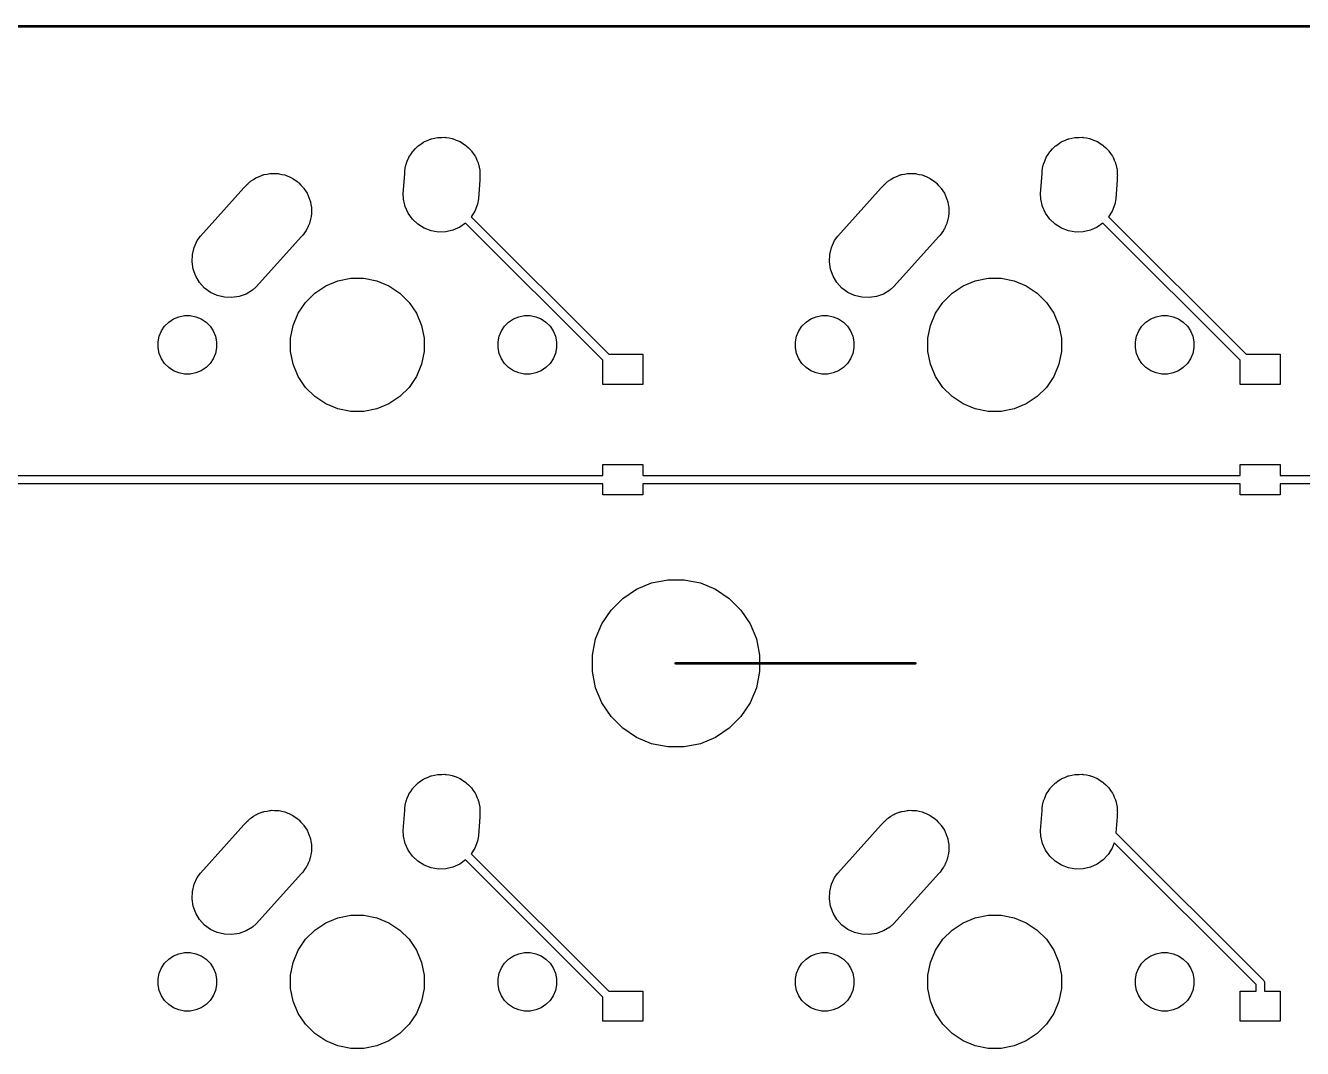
# Model space of a CAD drawing. Extents: x 74 to 207, y -150 to -40.
# Drawn here: x 149.63 to 187.79, y -70.26 to -39.66 of the extents above; entities that cross this region are included whole.
import ezdxf

# ---------------------------------------------------------------- set-up
doc = ezdxf.new("R2010")
doc.units = 0
doc.layers.add('BLACK', color=7, linetype='CONTINUOUS')

msp = doc.modelspace()

# ---------------------------------------------------------------- linework, layer by layer
at = {"layer": 'BLACK', "linetype": 'CONTINUOUS'}
for p, q in [((73.82, -39.6625), (207.168, -39.6625)), ((207.144, -39.7125), (73.8437, -39.7125)), ((161.551, -43.1355), (161.638, -43.0994)), ((161.638, -43.0994), (161.724, -43.0608)), ((161.724, -43.0608), (161.74, -43.0571)), ((161.74, -43.0571), (161.756, -43.0507)), ((161.756, -43.0507), (161.848, -43.0323)), ((161.848, -43.0323), (161.94, -43.0112)), ((161.94, -43.0112), (161.957, -43.0107)), ((161.957, -43.0107), (161.973, -43.0075)), ((161.973, -43.0075), (162.067, -43.0075)), ((162.067, -43.0075), (162.162, -43.0047)), ((162.162, -43.0047), (162.178, -43.0075)), ((162.178, -43.0075), (162.195, -43.0075)), ((162.195, -43.0075), (162.287, -43.0259)), ((162.287, -43.0259), (162.38, -43.0416)), ((162.38, -43.0416), (162.396, -43.0475)), ((162.396, -43.0475), (162.412, -43.0507)), ((162.412, -43.0507), (162.499, -43.0868)), ((162.499, -43.0868), (162.587, -43.1203)), ((162.587, -43.1203), (162.601, -43.1292)), ((180.601, -43.1355), (180.688, -43.0994)), ((180.688, -43.0994), (180.774, -43.0608)), ((180.774, -43.0608), (180.79, -43.0571)), ((180.79, -43.0571), (180.806, -43.0507)), ((180.806, -43.0507), (180.898, -43.0323)), ((180.898, -43.0323), (180.99, -43.0112)), ((180.99, -43.0112), (181.007, -43.0107)), ((181.007, -43.0107), (181.023, -43.0075)), ((181.023, -43.0075), (181.117, -43.0075)), ((181.117, -43.0075), (181.212, -43.0047)), ((181.212, -43.0047), (181.228, -43.0075)), ((181.228, -43.0075), (181.245, -43.0075)), ((181.245, -43.0075), (181.337, -43.0259)), ((181.337, -43.0259), (181.43, -43.0416)), ((181.43, -43.0416), (181.446, -43.0475)), ((181.446, -43.0475), (181.462, -43.0507)), ((181.462, -43.0507), (181.549, -43.0868)), ((181.549, -43.0868), (181.637, -43.1203)), ((181.637, -43.1203), (181.651, -43.1292)), ((161.139, -43.5212), (161.189, -43.4413)), ((161.189, -43.4413), (161.201, -43.4292)), ((161.201, -43.4292), (161.21, -43.4154)), ((161.21, -43.4154), (161.277, -43.3487)), ((161.277, -43.3487), (161.341, -43.2801)), ((161.341, -43.2801), (161.355, -43.2704)), ((161.355, -43.2704), (161.367, -43.2587)), ((161.367, -43.2587), (161.445, -43.2063)), ((161.445, -43.2063), (161.522, -43.1516)), ((161.522, -43.1516), (161.537, -43.1448)), ((161.537, -43.1448), (161.551, -43.1355)), ((162.601, -43.1292), (162.617, -43.1355)), ((162.617, -43.1355), (162.695, -43.1879)), ((162.695, -43.1879), (162.775, -43.238)), ((162.775, -43.238), (162.787, -43.2494)), ((162.787, -43.2494), (162.801, -43.2587)), ((162.801, -43.2587), (162.868, -43.3253)), ((162.868, -43.3253), (162.936, -43.39)), ((162.936, -43.39), (162.946, -43.4036)), ((162.946, -43.4036), (162.958, -43.4154)), ((162.958, -43.4154), (163.01, -43.4938)), ((163.01, -43.4938), (163.065, -43.5706)), ((180.189, -43.5212), (180.239, -43.4413)), ((180.239, -43.4413), (180.251, -43.4292)), ((180.251, -43.4292), (180.26, -43.4154)), ((180.26, -43.4154), (180.327, -43.3487)), ((180.327, -43.3487), (180.391, -43.2801)), ((180.391, -43.2801), (180.405, -43.2704)), ((180.405, -43.2704), (180.417, -43.2587)), ((180.417, -43.2587), (180.495, -43.2063)), ((180.495, -43.2063), (180.572, -43.1516)), ((180.572, -43.1516), (180.587, -43.1448)), ((180.587, -43.1448), (180.601, -43.1355)), ((181.651, -43.1292), (181.667, -43.1355)), ((181.667, -43.1355), (181.745, -43.1879)), ((181.745, -43.1879), (181.825, -43.238)), ((181.825, -43.238), (181.837, -43.2494)), ((181.837, -43.2494), (181.851, -43.2587)), ((181.851, -43.2587), (181.918, -43.3253)), ((181.918, -43.3253), (181.986, -43.39)), ((181.986, -43.39), (181.996, -43.4036)), ((181.996, -43.4036), (182.008, -43.4154)), ((182.008, -43.4154), (182.06, -43.4938)), ((182.06, -43.4938), (182.115, -43.5706)), ((160.977, -43.9292), (160.993, -43.8362)), ((160.993, -43.8362), (160.999, -43.8207)), ((160.999, -43.8207), (161.002, -43.8043)), ((161.002, -43.8043), (161.038, -43.7172)), ((161.038, -43.7172), (161.072, -43.6291)), ((161.072, -43.6291), (161.08, -43.615)), ((161.08, -43.615), (161.087, -43.5996)), ((161.087, -43.5996), (161.139, -43.5212)), ((163.065, -43.5706), (163.071, -43.5858)), ((163.071, -43.5858), (163.081, -43.5996)), ((163.081, -43.5996), (163.117, -43.6868)), ((163.117, -43.6868), (163.155, -43.7728)), ((163.155, -43.7728), (163.159, -43.789)), ((163.159, -43.789), (163.166, -43.8043)), ((163.166, -43.8043), (163.184, -43.8969)), ((180.027, -43.9292), (180.043, -43.8362)), ((180.043, -43.8362), (180.049, -43.8207)), ((180.049, -43.8207), (180.052, -43.8043)), ((180.052, -43.8043), (180.088, -43.7172)), ((180.088, -43.7172), (180.122, -43.6291)), ((180.122, -43.6291), (180.13, -43.615)), ((180.13, -43.615), (180.137, -43.5996)), ((180.137, -43.5996), (180.189, -43.5212)), ((182.115, -43.5706), (182.121, -43.5858)), ((182.121, -43.5858), (182.131, -43.5996)), ((182.131, -43.5996), (182.167, -43.6868)), ((182.167, -43.6868), (182.205, -43.7728)), ((182.205, -43.7728), (182.209, -43.789)), ((182.209, -43.789), (182.216, -43.8043)), ((182.216, -43.8043), (182.234, -43.8969)), ((156.366, -44.3079), (156.439, -44.2633)), ((156.439, -44.2633), (156.511, -44.2155)), ((156.511, -44.2155), (156.534, -44.206)), ((156.534, -44.206), (156.555, -44.193)), ((156.555, -44.193), (156.636, -44.1637)), ((156.636, -44.1637), (156.716, -44.1307)), ((156.716, -44.1307), (156.74, -44.1259)), ((156.74, -44.1259), (156.764, -44.1173)), ((156.764, -44.1173), (156.849, -44.1043)), ((156.849, -44.1043), (156.933, -44.0875)), ((156.933, -44.0875), (156.958, -44.0875)), ((156.958, -44.0875), (156.983, -44.0837)), ((156.983, -44.0837), (157.069, -44.0875)), ((157.069, -44.0875), (157.155, -44.0875)), ((157.155, -44.0875), (157.179, -44.0924)), ((157.179, -44.0924), (157.204, -44.0935)), ((157.204, -44.0935), (157.288, -44.114)), ((157.288, -44.114), (157.372, -44.1307)), ((157.372, -44.1307), (157.395, -44.1403)), ((157.395, -44.1403), (157.419, -44.1462)), ((157.419, -44.1462), (157.497, -44.1826)), ((157.497, -44.1826), (157.577, -44.2155)), ((157.577, -44.2155), (157.597, -44.2294)), ((157.597, -44.2294), (157.62, -44.24)), ((157.62, -44.24), (157.689, -44.2909)), ((160.918, -44.6902), (160.959, -44.0938)), ((160.959, -44.0217), (160.977, -43.9292)), ((160.959, -44.0938), (160.959, -44.0217)), ((163.184, -43.8969), (163.205, -43.9888)), ((163.209, -44.2433), (163.201, -44.2815)), ((163.205, -43.9888), (163.206, -44.0054)), ((163.206, -44.0054), (163.209, -44.0217)), ((163.209, -44.0217), (163.209, -44.116)), ((163.209, -44.116), (163.21, -44.1548)), ((163.21, -44.1548), (163.209, -44.1712)), ((163.209, -44.1712), (163.209, -44.2433)), ((175.416, -44.3079), (175.489, -44.2633)), ((175.489, -44.2633), (175.561, -44.2155)), ((175.561, -44.2155), (175.584, -44.206)), ((175.584, -44.206), (175.605, -44.193)), ((175.605, -44.193), (175.686, -44.1637)), ((175.686, -44.1637), (175.766, -44.1307)), ((175.766, -44.1307), (175.79, -44.1259)), ((175.79, -44.1259), (175.814, -44.1173)), ((175.814, -44.1173), (175.899, -44.1043)), ((175.899, -44.1043), (175.983, -44.0875)), ((175.983, -44.0875), (176.008, -44.0875)), ((176.008, -44.0875), (176.033, -44.0837)), ((176.033, -44.0837), (176.119, -44.0875)), ((176.119, -44.0875), (176.205, -44.0875)), ((176.205, -44.0875), (176.229, -44.0924)), ((176.229, -44.0924), (176.254, -44.0935)), ((176.254, -44.0935), (176.338, -44.114)), ((176.338, -44.114), (176.422, -44.1307)), ((176.422, -44.1307), (176.445, -44.1403)), ((176.445, -44.1403), (176.469, -44.1462)), ((176.469, -44.1462), (176.547, -44.1826)), ((176.547, -44.1826), (176.627, -44.2155)), ((176.627, -44.2155), (176.647, -44.2294)), ((176.647, -44.2294), (176.67, -44.24)), ((176.67, -44.24), (176.739, -44.2909)), ((179.968, -44.6902), (180.009, -44.0938)), ((180.009, -44.0217), (180.027, -43.9292)), ((180.009, -44.0938), (180.009, -44.0217)), ((182.234, -43.8969), (182.255, -43.9888)), ((182.259, -44.2433), (182.251, -44.2815)), ((182.255, -43.9888), (182.256, -44.0054)), ((182.256, -44.0054), (182.259, -44.0217)), ((182.259, -44.0217), (182.259, -44.116)), ((182.259, -44.116), (182.26, -44.1548)), ((182.26, -44.1548), (182.259, -44.1712)), ((182.259, -44.1712), (182.259, -44.2433)), ((154.859, -45.9623), (156.153, -44.5208)), ((156.153, -44.5208), (156.17, -44.4954)), ((156.17, -44.4954), (156.227, -44.4385)), ((156.227, -44.4385), (156.243, -44.42)), ((156.243, -44.42), (156.266, -44.3995)), ((156.266, -44.3995), (156.327, -44.3387)), ((156.327, -44.3387), (156.347, -44.3248)), ((156.347, -44.3248), (156.366, -44.3079)), ((157.689, -44.2909), (157.761, -44.3387)), ((157.761, -44.3387), (157.779, -44.3563)), ((157.779, -44.3563), (157.799, -44.3711)), ((157.799, -44.3711), (157.857, -44.4346)), ((157.857, -44.4346), (157.918, -44.4954)), ((157.918, -44.4954), (157.931, -44.5161)), ((157.931, -44.5161), (157.948, -44.5346)), ((157.948, -44.5346), (157.993, -44.6081)), ((157.993, -44.6081), (158.041, -44.6796)), ((163.201, -44.2815), (163.162, -44.845)), ((173.909, -45.9623), (175.203, -44.5208)), ((175.203, -44.5208), (175.22, -44.4954)), ((175.22, -44.4954), (175.277, -44.4385)), ((175.277, -44.4385), (175.293, -44.42)), ((175.293, -44.42), (175.316, -44.3995)), ((175.316, -44.3995), (175.377, -44.3387)), ((175.377, -44.3387), (175.397, -44.3248)), ((175.397, -44.3248), (175.416, -44.3079)), ((176.739, -44.2909), (176.811, -44.3387)), ((176.811, -44.3387), (176.829, -44.3563)), ((176.829, -44.3563), (176.849, -44.3711)), ((176.849, -44.3711), (176.907, -44.4346)), ((176.907, -44.4346), (176.968, -44.4954)), ((176.968, -44.4954), (176.981, -44.5161)), ((176.981, -44.5161), (176.998, -44.5346)), ((176.998, -44.5346), (177.043, -44.6081)), ((177.043, -44.6081), (177.091, -44.6796)), ((182.251, -44.2815), (182.212, -44.845)), ((158.041, -44.6796), (158.05, -44.7027)), ((158.05, -44.7027), (158.063, -44.7241)), ((158.063, -44.7241), (158.093, -44.8049)), ((158.093, -44.8049), (158.126, -44.8843)), ((158.126, -44.8843), (158.13, -44.9089)), ((158.13, -44.9089), (158.139, -44.9323)), ((158.139, -44.9323), (158.152, -45.0174)), ((158.152, -45.0174), (158.169, -45.1017)), ((160.922, -44.8562), (160.918, -44.6902)), ((160.972, -45.0722), (160.922, -44.8562)), ((163.135, -45.0088), (163.056, -45.2159)), ((163.162, -44.845), (163.135, -45.0088)), ((177.091, -44.6796), (177.1, -44.7027)), ((177.1, -44.7027), (177.113, -44.7241)), ((177.113, -44.7241), (177.143, -44.8049)), ((177.143, -44.8049), (177.176, -44.8843)), ((177.176, -44.8843), (177.18, -44.9089)), ((177.18, -44.9089), (177.189, -44.9323)), ((177.189, -44.9323), (177.202, -45.0174)), ((177.202, -45.0174), (177.219, -45.1017)), ((179.972, -44.8562), (179.968, -44.6902)), ((180.022, -45.0722), (179.972, -44.8562)), ((182.185, -45.0088), (182.106, -45.2159)), ((182.212, -44.845), (182.185, -45.0088)), ((158.163, -45.3728), (158.142, -45.4563)), ((158.164, -45.3478), (158.163, -45.3728)), ((158.169, -45.3233), (158.164, -45.3478)), ((158.169, -45.1017), (158.169, -45.1267)), ((158.169, -45.1267), (158.173, -45.1514)), ((158.173, -45.1514), (158.169, -45.2373)), ((158.169, -45.2373), (158.169, -45.3233)), ((161.063, -45.2744), (160.972, -45.0722)), ((161.191, -45.455), (161.063, -45.2744)), ((163.056, -45.2159), (162.95, -45.3854)), ((162.95, -45.3854), (167.058, -49.4937)), ((177.213, -45.3728), (177.192, -45.4563)), ((177.214, -45.3478), (177.213, -45.3728)), ((177.219, -45.3233), (177.214, -45.3478)), ((177.219, -45.1017), (177.219, -45.1267)), ((177.219, -45.1267), (177.223, -45.1514)), ((177.223, -45.1514), (177.219, -45.2373)), ((177.219, -45.2373), (177.219, -45.3233)), ((180.113, -45.2744), (180.022, -45.0722)), ((180.241, -45.455), (180.113, -45.2744)), ((182.106, -45.2159), (182, -45.3854)), ((182, -45.3854), (186.108, -49.4937)), ((158.016, -45.7888), (157.965, -45.8582)), ((158.027, -45.7661), (158.016, -45.7888)), ((158.041, -45.7454), (158.027, -45.7661)), ((158.074, -45.666), (158.041, -45.7454)), ((158.11, -45.588), (158.074, -45.666)), ((158.116, -45.5637), (158.11, -45.588)), ((158.126, -45.5406), (158.116, -45.5637)), ((158.142, -45.4563), (158.126, -45.5406)), ((161.353, -45.607), (161.191, -45.455)), ((161.54, -45.7247), (161.353, -45.607)), ((161.747, -45.8034), (161.54, -45.7247)), ((162.403, -45.7842), (162.187, -45.8338)), ((162.606, -45.6934), (162.403, -45.7842)), ((162.78, -45.5693), (162.606, -45.6934)), ((166.881, -49.6705), (162.78, -45.5693)), ((177.066, -45.7888), (177.015, -45.8582)), ((177.077, -45.7661), (177.066, -45.7888)), ((177.091, -45.7454), (177.077, -45.7661)), ((177.124, -45.666), (177.091, -45.7454)), ((177.16, -45.588), (177.124, -45.666)), ((177.166, -45.5637), (177.16, -45.588)), ((177.176, -45.5406), (177.166, -45.5637)), ((177.192, -45.4563), (177.176, -45.5406)), ((180.403, -45.607), (180.241, -45.455)), ((180.59, -45.7247), (180.403, -45.607)), ((180.797, -45.8034), (180.59, -45.7247)), ((181.453, -45.7842), (181.237, -45.8338)), ((181.656, -45.6934), (181.453, -45.7842)), ((181.83, -45.5693), (181.656, -45.6934)), ((185.931, -49.6705), (181.83, -45.5693)), ((154.667, -46.297), (154.761, -46.0962)), ((154.761, -46.0962), (154.859, -45.9623)), ((157.861, -45.9864), (156.534, -47.465)), ((157.918, -45.9296), (157.861, -45.9864)), ((157.965, -45.8582), (157.918, -45.9296)), ((161.966, -45.8403), (161.747, -45.8034)), ((162.187, -45.8338), (161.966, -45.8403)), ((173.717, -46.297), (173.811, -46.0962)), ((173.811, -46.0962), (173.909, -45.9623)), ((176.911, -45.9864), (175.584, -47.465)), ((176.968, -45.9296), (176.911, -45.9864)), ((177.015, -45.8582), (176.968, -45.9296)), ((181.016, -45.8403), (180.797, -45.8034)), ((181.237, -45.8338), (181.016, -45.8403)), ((154.605, -46.7336), (154.615, -46.5122)), ((154.615, -46.5122), (154.667, -46.297)), ((173.655, -46.7336), (173.665, -46.5122)), ((173.665, -46.5122), (173.717, -46.297)), ((154.639, -46.9527), (154.605, -46.7336)), ((173.689, -46.9527), (173.655, -46.7336)), ((154.714, -47.1609), (154.639, -46.9527)), ((154.829, -47.3504), (154.714, -47.1609)), ((158.599, -47.4455), (158.962, -47.2952)), ((158.962, -47.2952), (159.347, -47.2186)), ((159.347, -47.2186), (159.74, -47.2186)), ((159.74, -47.2186), (160.125, -47.2952)), ((160.125, -47.2952), (160.488, -47.4455)), ((173.764, -47.1609), (173.689, -46.9527)), ((173.879, -47.3504), (173.764, -47.1609)), ((177.649, -47.4455), (178.012, -47.2952)), ((178.012, -47.2952), (178.397, -47.2186)), ((178.397, -47.2186), (178.79, -47.2186)), ((178.79, -47.2186), (179.175, -47.2952)), ((179.175, -47.2952), (179.538, -47.4455)), ((154.979, -47.5139), (154.829, -47.3504)), ((155.157, -47.645), (154.979, -47.5139)), ((155.358, -47.7388), (155.157, -47.645)), ((156.222, -47.692), (156.014, -47.7677)), ((156.412, -47.5771), (156.222, -47.692)), ((156.534, -47.465), (156.412, -47.5771)), ((157.995, -47.9415), (158.273, -47.6637)), ((158.273, -47.6637), (158.599, -47.4455)), ((160.488, -47.4455), (160.815, -47.6637)), ((160.815, -47.6637), (161.093, -47.9415)), ((174.029, -47.5139), (173.879, -47.3504)), ((174.207, -47.645), (174.029, -47.5139)), ((174.408, -47.7388), (174.207, -47.645)), ((175.272, -47.692), (175.064, -47.7677)), ((175.462, -47.5771), (175.272, -47.692)), ((175.584, -47.465), (175.462, -47.5771)), ((177.045, -47.9415), (177.323, -47.6637)), ((177.323, -47.6637), (177.649, -47.4455)), ((179.538, -47.4455), (179.865, -47.6637)), ((179.865, -47.6637), (180.143, -47.9415)), ((155.573, -47.7915), (155.358, -47.7388)), ((155.795, -47.8013), (155.573, -47.7915)), ((156.014, -47.7677), (155.795, -47.8013)), ((157.777, -48.268), (157.995, -47.9415)), ((161.093, -47.9415), (161.311, -48.268)), ((174.623, -47.7915), (174.408, -47.7388)), ((174.845, -47.8013), (174.623, -47.7915)), ((175.064, -47.7677), (174.845, -47.8013)), ((176.827, -48.268), (177.045, -47.9415)), ((180.143, -47.9415), (180.361, -48.268)), ((153.906, -48.5328), (154.049, -48.4371)), ((154.049, -48.4371), (154.209, -48.3711)), ((154.209, -48.3711), (154.378, -48.3375)), ((154.378, -48.3375), (154.55, -48.3375)), ((154.55, -48.3375), (154.719, -48.3711)), ((154.719, -48.3711), (154.878, -48.4371)), ((154.878, -48.4371), (155.022, -48.5328)), ((157.626, -48.6309), (157.777, -48.268)), ((161.311, -48.268), (161.461, -48.6309)), ((164.066, -48.5328), (164.209, -48.4371)), ((164.209, -48.4371), (164.369, -48.3711)), ((164.369, -48.3711), (164.538, -48.3375)), ((164.538, -48.3375), (164.71, -48.3375)), ((164.71, -48.3375), (164.879, -48.3711)), ((164.879, -48.3711), (165.038, -48.4371)), ((165.038, -48.4371), (165.182, -48.5328)), ((172.956, -48.5328), (173.099, -48.4371)), ((173.099, -48.4371), (173.259, -48.3711)), ((173.259, -48.3711), (173.428, -48.3375)), ((173.428, -48.3375), (173.6, -48.3375)), ((173.6, -48.3375), (173.769, -48.3711)), ((173.769, -48.3711), (173.928, -48.4371)), ((173.928, -48.4371), (174.072, -48.5328)), ((176.676, -48.6309), (176.827, -48.268)), ((180.361, -48.268), (180.511, -48.6309)), ((183.116, -48.5328), (183.259, -48.4371)), ((183.259, -48.4371), (183.419, -48.3711)), ((183.419, -48.3711), (183.588, -48.3375)), ((183.588, -48.3375), (183.76, -48.3375)), ((183.76, -48.3375), (183.929, -48.3711)), ((183.929, -48.3711), (184.088, -48.4371)), ((184.088, -48.4371), (184.232, -48.5328)), ((153.622, -48.9573), (153.688, -48.798)), ((153.688, -48.798), (153.784, -48.6547)), ((153.784, -48.6547), (153.906, -48.5328)), ((155.022, -48.5328), (155.143, -48.6547)), ((155.143, -48.6547), (155.239, -48.798)), ((155.239, -48.798), (155.305, -48.9573)), ((157.55, -49.0161), (157.626, -48.6309)), ((161.461, -48.6309), (161.538, -49.0161)), ((163.782, -48.9573), (163.848, -48.798)), ((163.848, -48.798), (163.944, -48.6547)), ((163.944, -48.6547), (164.066, -48.5328)), ((165.182, -48.5328), (165.303, -48.6547)), ((165.303, -48.6547), (165.399, -48.798)), ((165.399, -48.798), (165.465, -48.9573)), ((172.672, -48.9573), (172.738, -48.798)), ((172.738, -48.798), (172.834, -48.6547)), ((172.834, -48.6547), (172.956, -48.5328)), ((174.072, -48.5328), (174.193, -48.6547)), ((174.193, -48.6547), (174.289, -48.798)), ((174.289, -48.798), (174.355, -48.9573)), ((176.6, -49.0161), (176.676, -48.6309)), ((180.511, -48.6309), (180.588, -49.0161)), ((182.832, -48.9573), (182.898, -48.798)), ((182.898, -48.798), (182.994, -48.6547)), ((182.994, -48.6547), (183.116, -48.5328)), ((184.232, -48.5328), (184.353, -48.6547)), ((184.353, -48.6547), (184.449, -48.798)), ((184.449, -48.798), (184.515, -48.9573)), ((153.589, -49.1263), (153.622, -48.9573)), ((153.589, -49.2987), (153.589, -49.1263)), ((155.305, -48.9573), (155.339, -49.1263)), ((155.339, -49.1263), (155.339, -49.2987)), ((157.55, -49.4089), (157.55, -49.0161)), ((161.538, -49.0161), (161.538, -49.4089)), ((163.749, -49.1263), (163.782, -48.9573)), ((163.749, -49.2987), (163.749, -49.1263)), ((165.465, -48.9573), (165.499, -49.1263)), ((165.499, -49.1263), (165.499, -49.2987)), ((172.639, -49.1263), (172.672, -48.9573)), ((172.639, -49.2987), (172.639, -49.1263)), ((174.355, -48.9573), (174.389, -49.1263)), ((174.389, -49.1263), (174.389, -49.2987)), ((176.6, -49.4089), (176.6, -49.0161)), ((180.588, -49.0161), (180.588, -49.4089)), ((182.799, -49.1263), (182.832, -48.9573)), ((182.799, -49.2987), (182.799, -49.1263)), ((184.515, -48.9573), (184.549, -49.1263)), ((184.549, -49.1263), (184.549, -49.2987)), ((153.622, -49.4677), (153.589, -49.2987)), ((153.688, -49.627), (153.622, -49.4677)), ((155.305, -49.4677), (155.239, -49.627)), ((155.339, -49.2987), (155.305, -49.4677)), ((157.626, -49.7941), (157.55, -49.4089)), ((161.538, -49.4089), (161.461, -49.7941)), ((163.782, -49.4677), (163.749, -49.2987)), ((163.848, -49.627), (163.782, -49.4677)), ((165.465, -49.4677), (165.399, -49.627)), ((165.499, -49.2987), (165.465, -49.4677)), ((167.058, -49.4937), (168.081, -49.4937)), ((168.081, -49.4937), (168.081, -50.3937)), ((172.672, -49.4677), (172.639, -49.2987)), ((172.738, -49.627), (172.672, -49.4677)), ((174.355, -49.4677), (174.289, -49.627)), ((174.389, -49.2987), (174.355, -49.4677)), ((176.676, -49.7941), (176.6, -49.4089)), ((180.588, -49.4089), (180.511, -49.7941)), ((182.832, -49.4677), (182.799, -49.2987)), ((182.898, -49.627), (182.832, -49.4677)), ((184.515, -49.4677), (184.449, -49.627)), ((184.549, -49.2987), (184.515, -49.4677)), ((186.108, -49.4937), (187.131, -49.4937)), ((187.131, -49.4937), (187.131, -50.3937)), ((153.784, -49.7703), (153.688, -49.627)), ((153.906, -49.8922), (153.784, -49.7703)), ((154.049, -49.9879), (153.906, -49.8922)), ((154.209, -50.0539), (154.049, -49.9879)), ((154.878, -49.9879), (154.719, -50.0539)), ((155.022, -49.8922), (154.878, -49.9879)), ((155.143, -49.7703), (155.022, -49.8922)), ((155.239, -49.627), (155.143, -49.7703)), ((157.777, -50.157), (157.626, -49.7941)), ((161.461, -49.7941), (161.311, -50.157)), ((163.944, -49.7703), (163.848, -49.627)), ((164.066, -49.8922), (163.944, -49.7703)), ((164.209, -49.9879), (164.066, -49.8922)), ((164.369, -50.0539), (164.209, -49.9879)), ((165.038, -49.9879), (164.879, -50.0539)), ((165.182, -49.8922), (165.038, -49.9879)), ((165.303, -49.7703), (165.182, -49.8922)), ((165.399, -49.627), (165.303, -49.7703)), ((166.881, -50.3937), (166.881, -49.6705)), ((172.834, -49.7703), (172.738, -49.627)), ((172.956, -49.8922), (172.834, -49.7703)), ((173.099, -49.9879), (172.956, -49.8922)), ((173.259, -50.0539), (173.099, -49.9879)), ((173.928, -49.9879), (173.769, -50.0539)), ((174.072, -49.8922), (173.928, -49.9879)), ((174.193, -49.7703), (174.072, -49.8922)), ((174.289, -49.627), (174.193, -49.7703)), ((176.827, -50.157), (176.676, -49.7941)), ((180.511, -49.7941), (180.361, -50.157)), ((182.994, -49.7703), (182.898, -49.627)), ((183.116, -49.8922), (182.994, -49.7703)), ((183.259, -49.9879), (183.116, -49.8922)), ((183.419, -50.0539), (183.259, -49.9879)), ((184.088, -49.9879), (183.929, -50.0539)), ((184.232, -49.8922), (184.088, -49.9879)), ((184.353, -49.7703), (184.232, -49.8922)), ((184.449, -49.627), (184.353, -49.7703)), ((185.931, -50.3937), (185.931, -49.6705)), ((154.378, -50.0875), (154.209, -50.0539)), ((154.55, -50.0875), (154.378, -50.0875)), ((154.719, -50.0539), (154.55, -50.0875)), ((157.995, -50.4835), (157.777, -50.157)), ((161.311, -50.157), (161.093, -50.4835)), ((164.538, -50.0875), (164.369, -50.0539)), ((164.71, -50.0875), (164.538, -50.0875)), ((164.879, -50.0539), (164.71, -50.0875)), ((173.428, -50.0875), (173.259, -50.0539)), ((173.6, -50.0875), (173.428, -50.0875)), ((173.769, -50.0539), (173.6, -50.0875)), ((177.045, -50.4835), (176.827, -50.157)), ((180.361, -50.157), (180.143, -50.4835)), ((183.588, -50.0875), (183.419, -50.0539)), ((183.76, -50.0875), (183.588, -50.0875)), ((183.929, -50.0539), (183.76, -50.0875)), ((158.273, -50.7613), (157.995, -50.4835)), ((158.599, -50.9795), (158.273, -50.7613)), ((160.815, -50.7613), (160.488, -50.9795)), ((161.093, -50.4835), (160.815, -50.7613)), ((168.081, -50.3937), (166.881, -50.3937)), ((177.323, -50.7613), (177.045, -50.4835)), ((177.649, -50.9795), (177.323, -50.7613)), ((179.865, -50.7613), (179.538, -50.9795)), ((180.143, -50.4835), (179.865, -50.7613)), ((187.131, -50.3937), (185.931, -50.3937)), ((158.962, -51.1298), (158.599, -50.9795)), ((159.347, -51.2064), (158.962, -51.1298)), ((160.125, -51.1298), (159.74, -51.2064)), ((160.488, -50.9795), (160.125, -51.1298)), ((178.012, -51.1298), (177.649, -50.9795)), ((178.397, -51.2064), (178.012, -51.1298)), ((179.175, -51.1298), (178.79, -51.2064)), ((179.538, -50.9795), (179.175, -51.1298)), ((159.74, -51.2064), (159.347, -51.2064)), ((178.79, -51.2064), (178.397, -51.2064)), ((166.881, -53.1187), (166.881, -52.7937)), ((166.881, -52.7937), (168.081, -52.7937)), ((168.081, -52.7937), (168.081, -53.1187)), ((185.931, -53.1187), (185.931, -52.7937)), ((185.931, -52.7937), (187.131, -52.7937)), ((187.131, -52.7937), (187.131, -53.1187)), ((149.031, -53.1187), (166.881, -53.1187)), ((166.881, -53.3687), (149.031, -53.3687)), ((166.881, -53.6937), (166.881, -53.3687)), ((168.081, -53.1187), (185.931, -53.1187)), ((185.931, -53.3687), (168.081, -53.3687)), ((168.081, -53.3687), (168.081, -53.6937)), ((185.931, -53.6937), (185.931, -53.3687)), ((187.131, -53.1187), (204.981, -53.1187)), ((204.981, -53.3687), (187.131, -53.3687)), ((187.131, -53.3687), (187.131, -53.6937)), ((168.081, -53.6937), (166.881, -53.6937)), ((187.131, -53.6937), (185.931, -53.6937)), ((167.885, -56.522), (168.34, -56.3336)), ((168.34, -56.3336), (168.823, -56.2375)), ((168.823, -56.2375), (169.315, -56.2375)), ((169.315, -56.2375), (169.798, -56.3336)), ((169.798, -56.3336), (170.253, -56.522)), ((167.127, -57.1438), (167.475, -56.7956)), ((167.475, -56.7956), (167.885, -56.522)), ((170.253, -56.522), (170.662, -56.7956)), ((170.662, -56.7956), (171.011, -57.1438)), ((166.853, -57.5533), (167.127, -57.1438)), ((171.011, -57.1438), (171.284, -57.5533)), ((166.665, -58.0083), (166.853, -57.5533)), ((171.284, -57.5533), (171.473, -58.0083)), ((166.569, -58.4913), (166.665, -58.0083)), ((171.473, -58.0083), (171.569, -58.4913)), ((166.569, -58.9837), (166.569, -58.4913)), ((169.044, -58.7326), (169.046, -58.7279)), ((169.044, -58.7375), (169.044, -58.7326)), ((169.044, -58.7424), (169.044, -58.7375)), ((169.046, -58.7471), (169.044, -58.7424)), ((169.046, -58.7279), (169.048, -58.7235)), ((169.048, -58.7515), (169.046, -58.7471)), ((169.048, -58.7235), (169.051, -58.7197)), ((169.051, -58.7553), (169.048, -58.7515)), ((169.051, -58.7197), (169.055, -58.7166)), ((169.055, -58.7584), (169.051, -58.7553)), ((169.055, -58.7166), (169.059, -58.7143)), ((169.059, -58.7607), (169.055, -58.7584)), ((169.059, -58.7143), (169.064, -58.7129)), ((169.064, -58.7621), (169.059, -58.7607)), ((169.064, -58.7129), (169.068, -58.7125)), ((169.068, -58.7625), (169.064, -58.7621)), ((169.068, -58.7125), (176.214, -58.7125)), ((176.214, -58.7625), (169.068, -58.7625)), ((171.569, -58.4913), (171.569, -58.9837)), ((176.214, -58.7125), (176.217, -58.7129)), ((176.217, -58.7621), (176.214, -58.7625)), ((176.217, -58.7129), (176.222, -58.7143)), ((176.222, -58.7607), (176.217, -58.7621)), ((176.222, -58.7143), (176.226, -58.7166)), ((176.226, -58.7584), (176.222, -58.7607)), ((176.226, -58.7166), (176.23, -58.7197)), ((176.23, -58.7553), (176.226, -58.7584)), ((176.23, -58.7197), (176.233, -58.7235)), ((176.233, -58.7515), (176.23, -58.7553)), ((176.233, -58.7235), (176.236, -58.7279)), ((176.236, -58.7471), (176.233, -58.7515)), ((176.236, -58.7279), (176.237, -58.7326)), ((176.237, -58.7424), (176.236, -58.7471)), ((176.237, -58.7326), (176.238, -58.7375)), ((176.238, -58.7375), (176.237, -58.7424)), ((166.665, -59.4667), (166.569, -58.9837)), ((171.569, -58.9837), (171.473, -59.4667)), ((166.853, -59.9217), (166.665, -59.4667)), ((171.473, -59.4667), (171.284, -59.9217)), ((167.127, -60.3312), (166.853, -59.9217)), ((171.284, -59.9217), (171.011, -60.3312)), ((167.475, -60.6794), (167.127, -60.3312)), ((167.885, -60.953), (167.475, -60.6794)), ((170.662, -60.6794), (170.253, -60.953)), ((171.011, -60.3312), (170.662, -60.6794)), ((168.34, -61.1414), (167.885, -60.953)), ((170.253, -60.953), (169.798, -61.1414)), ((168.823, -61.2375), (168.34, -61.1414)), ((169.315, -61.2375), (168.823, -61.2375)), ((169.798, -61.1414), (169.315, -61.2375)), ((161.445, -62.2563), (161.522, -62.2016)), ((161.522, -62.2016), (161.537, -62.1948)), ((161.537, -62.1948), (161.551, -62.1855)), ((161.551, -62.1855), (161.638, -62.1494)), ((161.638, -62.1494), (161.724, -62.1108)), ((161.724, -62.1108), (161.74, -62.1071)), ((161.74, -62.1071), (161.756, -62.1007)), ((161.756, -62.1007), (161.848, -62.0823)), ((161.848, -62.0823), (161.94, -62.0612)), ((161.94, -62.0612), (161.957, -62.0607)), ((161.957, -62.0607), (161.973, -62.0575)), ((161.973, -62.0575), (162.067, -62.0575)), ((162.067, -62.0575), (162.162, -62.0547)), ((162.162, -62.0547), (162.178, -62.0575)), ((162.178, -62.0575), (162.195, -62.0575)), ((162.195, -62.0575), (162.287, -62.0759)), ((162.287, -62.0759), (162.38, -62.0916)), ((162.38, -62.0916), (162.396, -62.0975)), ((162.396, -62.0975), (162.412, -62.1007)), ((162.412, -62.1007), (162.499, -62.1368)), ((162.499, -62.1368), (162.587, -62.1703)), ((162.587, -62.1703), (162.601, -62.1792)), ((162.601, -62.1792), (162.617, -62.1855)), ((162.617, -62.1855), (162.695, -62.2379)), ((180.495, -62.2563), (180.572, -62.2016)), ((180.572, -62.2016), (180.587, -62.1948)), ((180.587, -62.1948), (180.601, -62.1855)), ((180.601, -62.1855), (180.688, -62.1494)), ((180.688, -62.1494), (180.774, -62.1108)), ((180.774, -62.1108), (180.79, -62.1071)), ((180.79, -62.1071), (180.806, -62.1007)), ((180.806, -62.1007), (180.898, -62.0823)), ((180.898, -62.0823), (180.99, -62.0612)), ((180.99, -62.0612), (181.007, -62.0607)), ((181.007, -62.0607), (181.023, -62.0575)), ((181.023, -62.0575), (181.117, -62.0575)), ((181.117, -62.0575), (181.212, -62.0547)), ((181.212, -62.0547), (181.228, -62.0575)), ((181.228, -62.0575), (181.245, -62.0575)), ((181.245, -62.0575), (181.337, -62.0759)), ((181.337, -62.0759), (181.43, -62.0916)), ((181.43, -62.0916), (181.446, -62.0975)), ((181.446, -62.0975), (181.462, -62.1007)), ((181.462, -62.1007), (181.549, -62.1368)), ((181.549, -62.1368), (181.637, -62.1703)), ((181.637, -62.1703), (181.651, -62.1792)), ((181.651, -62.1792), (181.667, -62.1855)), ((181.667, -62.1855), (181.745, -62.2379)), ((161.087, -62.6496), (161.139, -62.5712)), ((161.139, -62.5712), (161.189, -62.4913)), ((161.189, -62.4913), (161.201, -62.4792)), ((161.201, -62.4792), (161.21, -62.4654)), ((161.21, -62.4654), (161.277, -62.3987)), ((161.277, -62.3987), (161.341, -62.3301)), ((161.341, -62.3301), (161.355, -62.3204)), ((161.355, -62.3204), (161.367, -62.3087)), ((161.367, -62.3087), (161.445, -62.2563)), ((162.695, -62.2379), (162.775, -62.288)), ((162.775, -62.288), (162.787, -62.2994)), ((162.787, -62.2994), (162.801, -62.3087)), ((162.801, -62.3087), (162.868, -62.3753)), ((162.868, -62.3753), (162.936, -62.44)), ((162.936, -62.44), (162.946, -62.4536)), ((162.946, -62.4536), (162.958, -62.4654)), ((162.958, -62.4654), (163.01, -62.5438)), ((163.01, -62.5438), (163.065, -62.6206)), ((180.137, -62.6496), (180.189, -62.5712)), ((180.189, -62.5712), (180.239, -62.4913)), ((180.239, -62.4913), (180.251, -62.4792)), ((180.251, -62.4792), (180.26, -62.4654)), ((180.26, -62.4654), (180.327, -62.3987)), ((180.327, -62.3987), (180.391, -62.3301)), ((180.391, -62.3301), (180.405, -62.3204)), ((180.405, -62.3204), (180.417, -62.3087)), ((180.417, -62.3087), (180.495, -62.2563)), ((181.745, -62.2379), (181.825, -62.288)), ((181.825, -62.288), (181.837, -62.2994)), ((181.837, -62.2994), (181.851, -62.3087)), ((181.851, -62.3087), (181.918, -62.3753)), ((181.918, -62.3753), (181.986, -62.44)), ((181.986, -62.44), (181.996, -62.4536)), ((181.996, -62.4536), (182.008, -62.4654)), ((182.008, -62.4654), (182.06, -62.5438)), ((182.06, -62.5438), (182.115, -62.6206)), ((160.977, -62.9792), (160.993, -62.8862)), ((160.993, -62.8862), (160.999, -62.8707)), ((160.999, -62.8707), (161.002, -62.8543)), ((161.002, -62.8543), (161.038, -62.7672)), ((161.038, -62.7672), (161.072, -62.6791)), ((161.072, -62.6791), (161.08, -62.665)), ((161.08, -62.665), (161.087, -62.6496)), ((163.065, -62.6206), (163.071, -62.6358)), ((163.071, -62.6358), (163.081, -62.6496)), ((163.081, -62.6496), (163.117, -62.7368)), ((163.117, -62.7368), (163.155, -62.8228)), ((163.155, -62.8228), (163.159, -62.839)), ((163.159, -62.839), (163.166, -62.8543)), ((163.166, -62.8543), (163.184, -62.9469)), ((163.184, -62.9469), (163.205, -63.0388)), ((180.027, -62.9792), (180.043, -62.8862)), ((180.043, -62.8862), (180.049, -62.8707)), ((180.049, -62.8707), (180.052, -62.8543)), ((180.052, -62.8543), (180.088, -62.7672)), ((180.088, -62.7672), (180.122, -62.6791)), ((180.122, -62.6791), (180.13, -62.665)), ((180.13, -62.665), (180.137, -62.6496)), ((182.115, -62.6206), (182.121, -62.6358)), ((182.121, -62.6358), (182.131, -62.6496)), ((182.131, -62.6496), (182.167, -62.7368)), ((182.167, -62.7368), (182.205, -62.8228)), ((182.205, -62.8228), (182.209, -62.839)), ((182.209, -62.839), (182.216, -62.8543)), ((182.216, -62.8543), (182.234, -62.9469)), ((182.234, -62.9469), (182.255, -63.0388)), ((156.366, -63.3579), (156.439, -63.3133)), ((156.439, -63.3133), (156.511, -63.2655)), ((156.511, -63.2655), (156.534, -63.256)), ((156.534, -63.256), (156.555, -63.243)), ((156.555, -63.243), (156.636, -63.2137)), ((156.636, -63.2137), (156.716, -63.1807)), ((156.716, -63.1807), (156.74, -63.1759)), ((156.74, -63.1759), (156.764, -63.1673)), ((156.764, -63.1673), (156.849, -63.1543)), ((156.849, -63.1543), (156.933, -63.1375)), ((156.933, -63.1375), (156.958, -63.1375)), ((156.958, -63.1375), (156.983, -63.1337)), ((156.983, -63.1337), (157.069, -63.1375)), ((157.069, -63.1375), (157.155, -63.1375)), ((157.155, -63.1375), (157.179, -63.1424)), ((157.179, -63.1424), (157.204, -63.1435)), ((157.204, -63.1435), (157.288, -63.164)), ((157.288, -63.164), (157.372, -63.1807)), ((157.372, -63.1807), (157.395, -63.1903)), ((157.395, -63.1903), (157.419, -63.1962)), ((157.419, -63.1962), (157.497, -63.2326)), ((157.497, -63.2326), (157.577, -63.2655)), ((157.577, -63.2655), (157.597, -63.2794)), ((157.597, -63.2794), (157.62, -63.29)), ((157.62, -63.29), (157.689, -63.3409)), ((157.689, -63.3409), (157.761, -63.3887)), ((160.918, -63.7402), (160.959, -63.1438)), ((160.959, -63.0717), (160.977, -62.9792)), ((160.959, -63.1438), (160.959, -63.0717)), ((163.201, -63.3315), (163.162, -63.895)), ((163.209, -63.2933), (163.201, -63.3315)), ((163.205, -63.0388), (163.206, -63.0554)), ((163.206, -63.0554), (163.209, -63.0717)), ((163.209, -63.0717), (163.209, -63.166)), ((163.209, -63.166), (163.21, -63.2048)), ((163.21, -63.2048), (163.209, -63.2212)), ((163.209, -63.2212), (163.209, -63.2933)), ((175.416, -63.3579), (175.489, -63.3133)), ((175.489, -63.3133), (175.561, -63.2655)), ((175.561, -63.2655), (175.584, -63.256)), ((175.584, -63.256), (175.605, -63.243)), ((175.605, -63.243), (175.686, -63.2137)), ((175.686, -63.2137), (175.766, -63.1807)), ((175.766, -63.1807), (175.79, -63.1759)), ((175.79, -63.1759), (175.814, -63.1673)), ((175.814, -63.1673), (175.899, -63.1543)), ((175.899, -63.1543), (175.983, -63.1375)), ((175.983, -63.1375), (176.008, -63.1375)), ((176.008, -63.1375), (176.033, -63.1337)), ((176.033, -63.1337), (176.119, -63.1375)), ((176.119, -63.1375), (176.205, -63.1375)), ((176.205, -63.1375), (176.229, -63.1424)), ((176.229, -63.1424), (176.254, -63.1435)), ((176.254, -63.1435), (176.338, -63.164)), ((176.338, -63.164), (176.422, -63.1807)), ((176.422, -63.1807), (176.445, -63.1903)), ((176.445, -63.1903), (176.469, -63.1962)), ((176.469, -63.1962), (176.547, -63.2326)), ((176.547, -63.2326), (176.627, -63.2655)), ((176.627, -63.2655), (176.647, -63.2794)), ((176.647, -63.2794), (176.67, -63.29)), ((176.67, -63.29), (176.739, -63.3409)), ((176.739, -63.3409), (176.811, -63.3887)), ((179.968, -63.7402), (180.009, -63.1438)), ((180.009, -63.0717), (180.027, -62.9792)), ((180.009, -63.1438), (180.009, -63.0717)), ((182.251, -63.3315), (182.219, -63.8043)), ((182.259, -63.2933), (182.251, -63.3315)), ((182.255, -63.0388), (182.256, -63.0554)), ((182.256, -63.0554), (182.259, -63.0717)), ((182.259, -63.0717), (182.259, -63.166)), ((182.259, -63.166), (182.26, -63.2048)), ((182.26, -63.2048), (182.259, -63.2212)), ((182.259, -63.2212), (182.259, -63.2933)), ((154.859, -65.0123), (156.153, -63.5708)), ((156.153, -63.5708), (156.17, -63.5454)), ((156.17, -63.5454), (156.227, -63.4885)), ((156.227, -63.4885), (156.243, -63.47)), ((156.243, -63.47), (156.266, -63.4495)), ((156.266, -63.4495), (156.327, -63.3887)), ((156.327, -63.3887), (156.347, -63.3748)), ((156.347, -63.3748), (156.366, -63.3579)), ((157.761, -63.3887), (157.779, -63.4063)), ((157.779, -63.4063), (157.799, -63.4211)), ((157.799, -63.4211), (157.857, -63.4846)), ((157.857, -63.4846), (157.918, -63.5454)), ((157.918, -63.5454), (157.931, -63.5661)), ((157.931, -63.5661), (157.948, -63.5846)), ((157.948, -63.5846), (157.993, -63.6581)), ((157.993, -63.6581), (158.041, -63.7296)), ((158.041, -63.7296), (158.05, -63.7527)), ((173.909, -65.0123), (175.203, -63.5708)), ((175.203, -63.5708), (175.22, -63.5454)), ((175.22, -63.5454), (175.277, -63.4885)), ((175.277, -63.4885), (175.293, -63.47)), ((175.293, -63.47), (175.316, -63.4495)), ((175.316, -63.4495), (175.377, -63.3887)), ((175.377, -63.3887), (175.397, -63.3748)), ((175.397, -63.3748), (175.416, -63.3579)), ((176.811, -63.3887), (176.829, -63.4063)), ((176.829, -63.4063), (176.849, -63.4211)), ((176.849, -63.4211), (176.907, -63.4846)), ((176.907, -63.4846), (176.968, -63.5454)), ((176.968, -63.5454), (176.981, -63.5661)), ((176.981, -63.5661), (176.998, -63.5846)), ((176.998, -63.5846), (177.043, -63.6581)), ((177.043, -63.6581), (177.091, -63.7296)), ((177.091, -63.7296), (177.1, -63.7527)), ((158.05, -63.7527), (158.063, -63.7741)), ((158.063, -63.7741), (158.093, -63.8549)), ((158.093, -63.8549), (158.126, -63.9343)), ((158.126, -63.9343), (158.13, -63.9588)), ((158.13, -63.9588), (158.139, -63.9823)), ((158.139, -63.9823), (158.152, -64.0674)), ((158.152, -64.0674), (158.169, -64.1517)), ((160.922, -63.9062), (160.918, -63.7402)), ((160.972, -64.1222), (160.922, -63.9062)), ((163.135, -64.0588), (163.056, -64.2659)), ((163.162, -63.895), (163.135, -64.0588)), ((177.1, -63.7527), (177.113, -63.7741)), ((177.113, -63.7741), (177.143, -63.8549)), ((177.143, -63.8549), (177.176, -63.9343)), ((177.176, -63.9343), (177.18, -63.9588)), ((177.18, -63.9588), (177.189, -63.9823)), ((177.189, -63.9823), (177.202, -64.0674)), ((177.202, -64.0674), (177.219, -64.1517)), ((179.972, -63.9062), (179.968, -63.7402)), ((180.022, -64.1222), (179.972, -63.9062)), ((182.167, -64.106), (182.106, -64.2659)), ((186.406, -68.3455), (182.167, -64.106)), ((182.219, -63.8043), (186.615, -68.201)), ((158.163, -64.4228), (158.142, -64.5063)), ((158.164, -64.3978), (158.163, -64.4228)), ((158.169, -64.3733), (158.164, -64.3978)), ((158.169, -64.1517), (158.169, -64.1767)), ((158.169, -64.1767), (158.173, -64.2014)), ((158.173, -64.2014), (158.169, -64.2873)), ((158.169, -64.2873), (158.169, -64.3733)), ((161.063, -64.3244), (160.972, -64.1222)), ((161.191, -64.505), (161.063, -64.3244)), ((163.056, -64.2659), (162.95, -64.4354)), ((162.95, -64.4354), (167.058, -68.5438)), ((177.213, -64.4228), (177.192, -64.5063)), ((177.214, -64.3978), (177.213, -64.4228)), ((177.219, -64.3733), (177.214, -64.3978)), ((177.219, -64.1517), (177.219, -64.1767)), ((177.219, -64.1767), (177.223, -64.2014)), ((177.223, -64.2014), (177.219, -64.2873)), ((177.219, -64.2873), (177.219, -64.3733)), ((180.113, -64.3244), (180.022, -64.1222)), ((180.241, -64.505), (180.113, -64.3244)), ((181.988, -64.4537), (181.836, -64.6149)), ((182.106, -64.2659), (181.988, -64.4537)), ((158.016, -64.8388), (157.965, -64.9082)), ((158.027, -64.8161), (158.016, -64.8388)), ((158.041, -64.7954), (158.027, -64.8161)), ((158.074, -64.716), (158.041, -64.7954)), ((158.11, -64.638), (158.074, -64.716)), ((158.116, -64.6137), (158.11, -64.638)), ((158.126, -64.5906), (158.116, -64.6137)), ((158.142, -64.5063), (158.126, -64.5906)), ((161.353, -64.657), (161.191, -64.505)), ((161.54, -64.7747), (161.353, -64.657)), ((161.747, -64.8534), (161.54, -64.7747)), ((161.966, -64.8903), (161.747, -64.8534)), ((162.403, -64.8342), (162.187, -64.8838)), ((162.606, -64.7434), (162.403, -64.8342)), ((162.78, -64.6193), (162.606, -64.7434)), ((166.881, -68.7205), (162.78, -64.6193)), ((177.066, -64.8388), (177.015, -64.9082)), ((177.077, -64.8161), (177.066, -64.8388)), ((177.091, -64.7954), (177.077, -64.8161)), ((177.124, -64.716), (177.091, -64.7954)), ((177.16, -64.638), (177.124, -64.716)), ((177.166, -64.6137), (177.16, -64.638)), ((177.176, -64.5906), (177.166, -64.6137)), ((177.192, -64.5063), (177.176, -64.5906)), ((180.403, -64.657), (180.241, -64.505)), ((180.59, -64.7747), (180.403, -64.657)), ((180.797, -64.8534), (180.59, -64.7747)), ((181.016, -64.8903), (180.797, -64.8534)), ((181.453, -64.8342), (181.237, -64.8838)), ((181.656, -64.7434), (181.453, -64.8342)), ((181.836, -64.6149), (181.656, -64.7434)), ((154.667, -65.347), (154.761, -65.1462)), ((154.761, -65.1462), (154.859, -65.0123)), ((157.861, -65.0364), (156.534, -66.515)), ((157.918, -64.9796), (157.861, -65.0364)), ((157.965, -64.9082), (157.918, -64.9796)), ((162.187, -64.8838), (161.966, -64.8903)), ((173.717, -65.347), (173.811, -65.1462)), ((173.811, -65.1462), (173.909, -65.0123)), ((176.911, -65.0364), (175.584, -66.515)), ((176.968, -64.9796), (176.911, -65.0364)), ((177.015, -64.9082), (176.968, -64.9796)), ((181.237, -64.8838), (181.016, -64.8903)), ((154.605, -65.7836), (154.615, -65.5622)), ((154.615, -65.5622), (154.667, -65.347)), ((173.655, -65.7836), (173.665, -65.5622)), ((173.665, -65.5622), (173.717, -65.347)), ((154.639, -66.0027), (154.605, -65.7836)), ((154.714, -66.2109), (154.639, -66.0027)), ((173.689, -66.0027), (173.655, -65.7836)), ((173.764, -66.2109), (173.689, -66.0027)), ((154.829, -66.4004), (154.714, -66.2109)), ((154.979, -66.5639), (154.829, -66.4004)), ((158.599, -66.4955), (158.962, -66.3452)), ((158.962, -66.3452), (159.347, -66.2686)), ((159.347, -66.2686), (159.74, -66.2686)), ((159.74, -66.2686), (160.125, -66.3452)), ((160.125, -66.3452), (160.488, -66.4955)), ((173.879, -66.4004), (173.764, -66.2109)), ((174.029, -66.5639), (173.879, -66.4004)), ((177.649, -66.4955), (178.012, -66.3452)), ((178.012, -66.3452), (178.397, -66.2686)), ((178.397, -66.2686), (178.79, -66.2686)), ((178.79, -66.2686), (179.175, -66.3452)), ((179.175, -66.3452), (179.538, -66.4955)), ((155.157, -66.695), (154.979, -66.5639)), ((155.358, -66.7888), (155.157, -66.695)), ((155.573, -66.8415), (155.358, -66.7888)), ((156.222, -66.742), (156.014, -66.8177)), ((156.412, -66.6271), (156.222, -66.742)), ((156.534, -66.515), (156.412, -66.6271)), ((157.995, -66.9915), (158.273, -66.7137)), ((158.273, -66.7137), (158.599, -66.4955)), ((160.488, -66.4955), (160.815, -66.7137)), ((160.815, -66.7137), (161.093, -66.9915)), ((174.207, -66.695), (174.029, -66.5639)), ((174.408, -66.7888), (174.207, -66.695)), ((174.623, -66.8415), (174.408, -66.7888)), ((175.272, -66.742), (175.064, -66.8177)), ((175.462, -66.6271), (175.272, -66.742)), ((175.584, -66.515), (175.462, -66.6271)), ((177.045, -66.9915), (177.323, -66.7137)), ((177.323, -66.7137), (177.649, -66.4955)), ((179.538, -66.4955), (179.865, -66.7137)), ((179.865, -66.7137), (180.143, -66.9915)), ((155.795, -66.8513), (155.573, -66.8415)), ((156.014, -66.8177), (155.795, -66.8513)), ((157.777, -67.318), (157.995, -66.9915)), ((161.093, -66.9915), (161.311, -67.318)), ((174.845, -66.8513), (174.623, -66.8415)), ((175.064, -66.8177), (174.845, -66.8513)), ((176.827, -67.318), (177.045, -66.9915)), ((180.143, -66.9915), (180.361, -67.318)), ((153.906, -67.5828), (154.049, -67.4871)), ((154.049, -67.4871), (154.209, -67.4211)), ((154.209, -67.4211), (154.378, -67.3875)), ((154.378, -67.3875), (154.55, -67.3875)), ((154.55, -67.3875), (154.719, -67.4211)), ((154.719, -67.4211), (154.878, -67.4871)), ((154.878, -67.4871), (155.022, -67.5828)), ((157.626, -67.6809), (157.777, -67.318)), ((161.311, -67.318), (161.461, -67.6809)), ((164.066, -67.5828), (164.209, -67.4871)), ((164.209, -67.4871), (164.369, -67.4211)), ((164.369, -67.4211), (164.538, -67.3875)), ((164.538, -67.3875), (164.71, -67.3875)), ((164.71, -67.3875), (164.879, -67.4211)), ((164.879, -67.4211), (165.038, -67.4871)), ((165.038, -67.4871), (165.182, -67.5828)), ((172.956, -67.5828), (173.099, -67.4871)), ((173.099, -67.4871), (173.259, -67.4211)), ((173.259, -67.4211), (173.428, -67.3875)), ((173.428, -67.3875), (173.6, -67.3875)), ((173.6, -67.3875), (173.769, -67.4211)), ((173.769, -67.4211), (173.928, -67.4871)), ((173.928, -67.4871), (174.072, -67.5828)), ((176.676, -67.6809), (176.827, -67.318)), ((180.361, -67.318), (180.511, -67.6809)), ((183.116, -67.5828), (183.259, -67.4871)), ((183.259, -67.4871), (183.419, -67.4211)), ((183.419, -67.4211), (183.588, -67.3875)), ((183.588, -67.3875), (183.76, -67.3875)), ((183.76, -67.3875), (183.929, -67.4211)), ((183.929, -67.4211), (184.088, -67.4871)), ((184.088, -67.4871), (184.232, -67.5828)), ((153.622, -68.0073), (153.688, -67.848)), ((153.688, -67.848), (153.784, -67.7047)), ((153.784, -67.7047), (153.906, -67.5828)), ((155.022, -67.5828), (155.143, -67.7047)), ((155.143, -67.7047), (155.239, -67.848)), ((155.239, -67.848), (155.305, -68.0073)), ((157.55, -68.0661), (157.626, -67.6809)), ((161.461, -67.6809), (161.538, -68.0661)), ((163.782, -68.0073), (163.848, -67.848)), ((163.848, -67.848), (163.944, -67.7047)), ((163.944, -67.7047), (164.066, -67.5828)), ((165.182, -67.5828), (165.303, -67.7047)), ((165.303, -67.7047), (165.399, -67.848)), ((165.399, -67.848), (165.465, -68.0073)), ((172.672, -68.0073), (172.738, -67.848)), ((172.738, -67.848), (172.834, -67.7047)), ((172.834, -67.7047), (172.956, -67.5828)), ((174.072, -67.5828), (174.193, -67.7047)), ((174.193, -67.7047), (174.289, -67.848)), ((174.289, -67.848), (174.355, -68.0073)), ((176.6, -68.0661), (176.676, -67.6809)), ((180.511, -67.6809), (180.588, -68.0661)), ((182.832, -68.0073), (182.898, -67.848)), ((182.898, -67.848), (182.994, -67.7047)), ((182.994, -67.7047), (183.116, -67.5828)), ((184.232, -67.5828), (184.353, -67.7047)), ((184.353, -67.7047), (184.449, -67.848)), ((184.449, -67.848), (184.515, -68.0073)), ((153.589, -68.1763), (153.622, -68.0073)), ((153.589, -68.3487), (153.589, -68.1763)), ((155.305, -68.0073), (155.339, -68.1763)), ((155.339, -68.1763), (155.339, -68.3487)), ((157.55, -68.4589), (157.55, -68.0661)), ((161.538, -68.0661), (161.538, -68.4589)), ((163.749, -68.1763), (163.782, -68.0073)), ((163.749, -68.3487), (163.749, -68.1763)), ((165.465, -68.0073), (165.499, -68.1763)), ((165.499, -68.1763), (165.499, -68.3487)), ((172.639, -68.1763), (172.672, -68.0073)), ((172.639, -68.3487), (172.639, -68.1763)), ((174.355, -68.0073), (174.389, -68.1763)), ((174.389, -68.1763), (174.389, -68.3487)), ((176.6, -68.4589), (176.6, -68.0661)), ((180.588, -68.0661), (180.588, -68.4589)), ((182.799, -68.1763), (182.832, -68.0073)), ((182.799, -68.3487), (182.799, -68.1763)), ((184.515, -68.0073), (184.549, -68.1763)), ((184.549, -68.1763), (184.549, -68.3487)), ((186.615, -68.201), (186.62, -68.2049)), ((186.62, -68.2049), (186.624, -68.2097)), ((186.624, -68.2097), (186.624, -68.2097)), ((186.624, -68.2097), (186.634, -68.2215)), ((186.634, -68.2215), (186.636, -68.224)), ((186.636, -68.224), (186.647, -68.2457)), ((186.647, -68.2457), (186.654, -68.2692)), ((186.654, -68.2692), (186.656, -68.2876)), ((186.656, -68.2876), (186.656, -68.2876)), ((186.656, -68.2876), (186.657, -68.2937)), ((186.657, -68.2937), (186.656, -68.2999)), ((186.656, -68.2999), (186.656, -68.5438)), ((153.622, -68.5177), (153.589, -68.3487)), ((153.688, -68.677), (153.622, -68.5177)), ((153.784, -68.8203), (153.688, -68.677)), ((155.239, -68.677), (155.143, -68.8203)), ((155.305, -68.5177), (155.239, -68.677)), ((155.339, -68.3487), (155.305, -68.5177)), ((157.626, -68.8441), (157.55, -68.4589)), ((161.538, -68.4589), (161.461, -68.8441)), ((163.782, -68.5177), (163.749, -68.3487)), ((163.848, -68.677), (163.782, -68.5177)), ((163.944, -68.8203), (163.848, -68.677)), ((165.399, -68.677), (165.303, -68.8203)), ((165.465, -68.5177), (165.399, -68.677)), ((165.499, -68.3487), (165.465, -68.5177)), ((167.058, -68.5438), (168.081, -68.5438)), ((168.081, -68.5438), (168.081, -69.4437)), ((172.672, -68.5177), (172.639, -68.3487)), ((172.738, -68.677), (172.672, -68.5177)), ((172.834, -68.8203), (172.738, -68.677)), ((174.289, -68.677), (174.193, -68.8203)), ((174.355, -68.5177), (174.289, -68.677)), ((174.389, -68.3487), (174.355, -68.5177)), ((176.676, -68.8441), (176.6, -68.4589)), ((180.588, -68.4589), (180.511, -68.8441)), ((182.832, -68.5177), (182.799, -68.3487)), ((182.898, -68.677), (182.832, -68.5177)), ((182.994, -68.8203), (182.898, -68.677)), ((184.449, -68.677), (184.353, -68.8203)), ((184.515, -68.5177), (184.449, -68.677)), ((184.549, -68.3487), (184.515, -68.5177)), ((185.931, -69.4437), (185.931, -68.5438)), ((185.931, -68.5438), (186.406, -68.5438)), ((186.406, -68.5438), (186.406, -68.3455)), ((186.656, -68.5438), (187.131, -68.5438)), ((187.131, -68.5438), (187.131, -69.4437)), ((153.906, -68.9422), (153.784, -68.8203)), ((154.049, -69.0379), (153.906, -68.9422)), ((154.209, -69.1039), (154.049, -69.0379)), ((154.878, -69.0379), (154.719, -69.1039)), ((155.022, -68.9422), (154.878, -69.0379)), ((155.143, -68.8203), (155.022, -68.9422)), ((157.777, -69.207), (157.626, -68.8441)), ((161.461, -68.8441), (161.311, -69.207)), ((164.066, -68.9422), (163.944, -68.8203)), ((164.209, -69.0379), (164.066, -68.9422)), ((164.369, -69.1039), (164.209, -69.0379)), ((165.038, -69.0379), (164.879, -69.1039)), ((165.182, -68.9422), (165.038, -69.0379)), ((165.303, -68.8203), (165.182, -68.9422)), ((166.881, -69.4437), (166.881, -68.7205)), ((172.956, -68.9422), (172.834, -68.8203)), ((173.099, -69.0379), (172.956, -68.9422)), ((173.259, -69.1039), (173.099, -69.0379)), ((173.928, -69.0379), (173.769, -69.1039)), ((174.072, -68.9422), (173.928, -69.0379)), ((174.193, -68.8203), (174.072, -68.9422)), ((176.827, -69.207), (176.676, -68.8441)), ((180.511, -68.8441), (180.361, -69.207)), ((183.116, -68.9422), (182.994, -68.8203)), ((183.259, -69.0379), (183.116, -68.9422)), ((183.419, -69.1039), (183.259, -69.0379)), ((184.088, -69.0379), (183.929, -69.1039)), ((184.232, -68.9422), (184.088, -69.0379)), ((184.353, -68.8203), (184.232, -68.9422)), ((154.378, -69.1375), (154.209, -69.1039)), ((154.55, -69.1375), (154.378, -69.1375)), ((154.719, -69.1039), (154.55, -69.1375)), ((157.995, -69.5335), (157.777, -69.207)), ((161.311, -69.207), (161.093, -69.5335)), ((164.538, -69.1375), (164.369, -69.1039)), ((164.71, -69.1375), (164.538, -69.1375)), ((164.879, -69.1039), (164.71, -69.1375)), ((168.081, -69.4437), (166.881, -69.4437)), ((173.428, -69.1375), (173.259, -69.1039)), ((173.6, -69.1375), (173.428, -69.1375)), ((173.769, -69.1039), (173.6, -69.1375)), ((177.045, -69.5335), (176.827, -69.207)), ((180.361, -69.207), (180.143, -69.5335)), ((183.588, -69.1375), (183.419, -69.1039)), ((183.76, -69.1375), (183.588, -69.1375)), ((183.929, -69.1039), (183.76, -69.1375)), ((187.131, -69.4437), (185.931, -69.4437)), ((158.273, -69.8113), (157.995, -69.5335)), ((158.599, -70.0295), (158.273, -69.8113)), ((160.815, -69.8113), (160.488, -70.0295)), ((161.093, -69.5335), (160.815, -69.8113)), ((177.323, -69.8113), (177.045, -69.5335)), ((177.649, -70.0295), (177.323, -69.8113)), ((179.865, -69.8113), (179.538, -70.0295)), ((180.143, -69.5335), (179.865, -69.8113)), ((158.962, -70.1798), (158.599, -70.0295)), ((159.347, -70.2564), (158.962, -70.1798)), ((160.125, -70.1798), (159.74, -70.2564)), ((160.488, -70.0295), (160.125, -70.1798)), ((178.012, -70.1798), (177.649, -70.0295)), ((178.397, -70.2564), (178.012, -70.1798)), ((179.175, -70.1798), (178.79, -70.2564)), ((179.538, -70.0295), (179.175, -70.1798)), ((159.74, -70.2564), (159.347, -70.2564)), ((178.79, -70.2564), (178.397, -70.2564))]:
    msp.add_line(p, q, dxfattribs=at)

doc.saveas('drawing.dxf')
